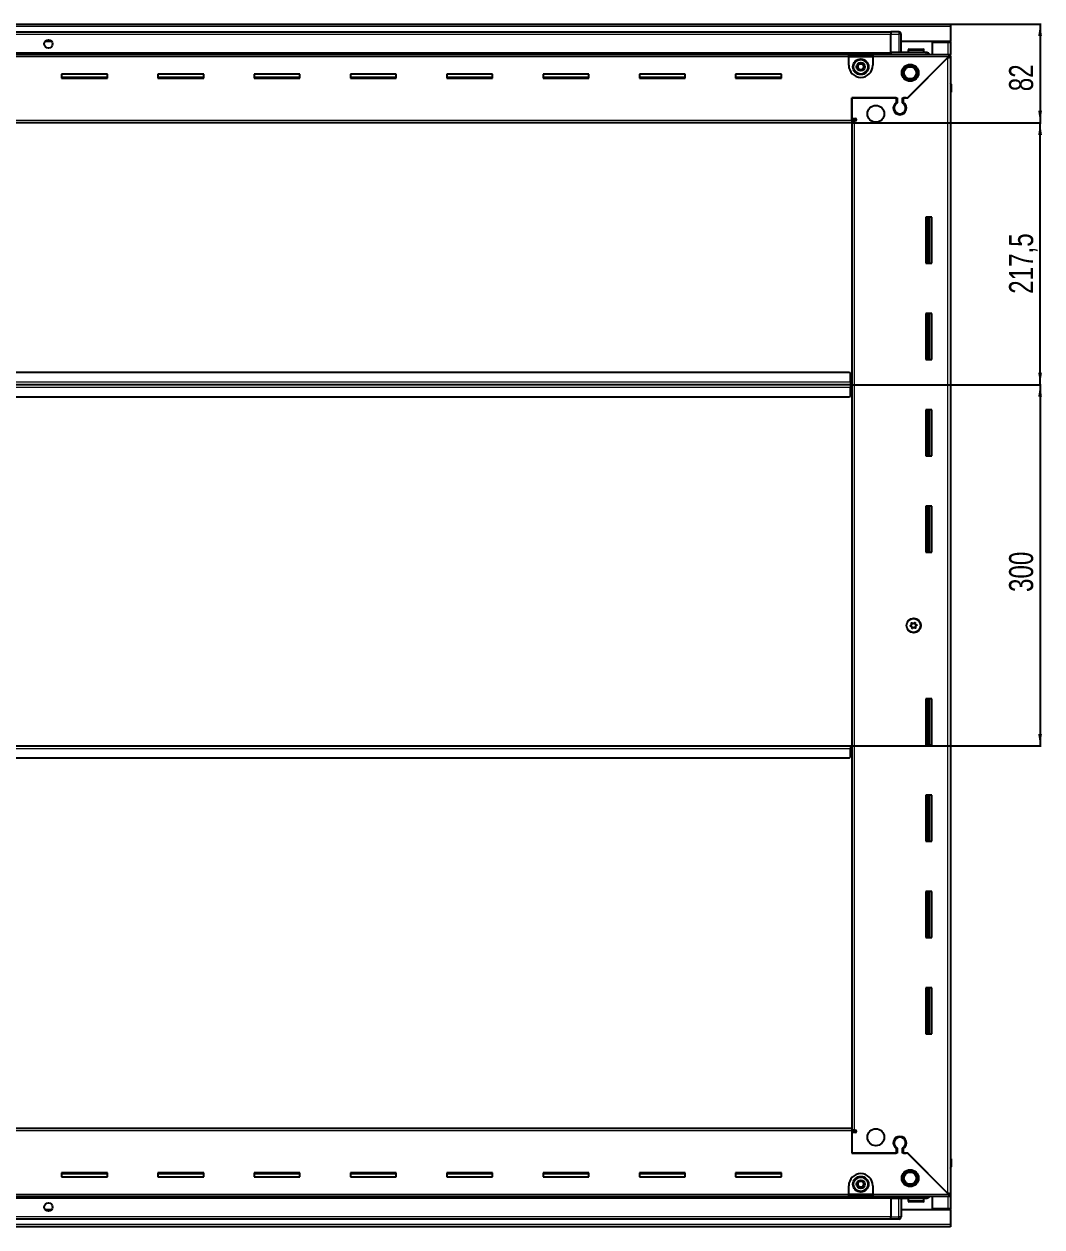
# Model space of a CAD drawing. Header units: millimetres. Extents: x 1132 to 6422, y -694 to 2181.
# Drawn here: x 5576 to 6422, y 948 to 1947 of the extents above; entities that cross this region are included whole.
import ezdxf

# ---------------------------------------------------------------- set-up
doc = ezdxf.new("R2010")
doc.units = ezdxf.units.MM
doc.layers.add('FORMAT', color=7, linetype='Continuous')
doc.styles.add('SLDTEXTSTYLE0', font='TXT', dxfattribs={"width": 0.75})
doc.dimstyles.new('SLDDIMSTYLE0', dxfattribs={"dimtxt": 20, "dimasz": 10, "dimexe": 0, "dimexo": 0.0625, "dimgap": 5, "dimtad": 2, "dimdec": 1, "dimrnd": 1e-09, "dimzin": 12, "dimdsep": 46, "dimtxsty": 'SLDTEXTSTYLE0', "dimsah": 1, "dimcen": 0.09, "dimadec": 0, "dimazin": 3, "dimtfac": 1, "dimtofl": 0, "dimtmove": 0, "dimatfit": 3, "dimfxl": 0, "dimfrac": 2, "dimtolj": 1, "dimtzin": 12, "dimarcsym": 0})

# ---------------------------------------------------------------- blocks, each defined once
blk = doc.blocks.new('_D_7')
at = {"layer": 'FORMAT'}
for p, q in [((6345.9, 1946.6), (6421.39, 1946.6)), ((6420.39, 1946.6), (6420.39, 1864.6)), ((6263.9, 1864.6), (6421.39, 1864.6))]:
    blk.add_line(p, q, dxfattribs=at)
for points in [[(6420.39, 1946.6), (6418.85, 1936.6), (6421.93, 1936.6)], [(6420.39, 1864.6), (6421.93, 1874.6), (6418.85, 1874.6)]]:
    blk.add_solid(points, dxfattribs=at)
at = {"layer": 'FORMAT', "insert": (6394.61, 1890.83), "char_height": 20, "attachment_point": 1, "rotation": 90, "style": 'SLDTEXTSTYLE0'}
blk.add_mtext('82', dxfattribs=at)
blk = doc.blocks.new('_D_8')
at = {"layer": 'FORMAT'}
for p, q in [((6263.9, 1864.6), (6421.39, 1864.6)), ((6420.39, 1647.1), (6420.39, 1864.6)), ((6262.9, 1647.1), (6421.39, 1647.1))]:
    blk.add_line(p, q, dxfattribs=at)
for points in [[(6420.39, 1864.6), (6418.85, 1854.6), (6421.93, 1854.6)], [(6420.39, 1647.1), (6421.93, 1657.1), (6418.85, 1657.1)]]:
    blk.add_solid(points, dxfattribs=at)
at = {"layer": 'FORMAT', "insert": (6394.61, 1722.6), "char_height": 20, "attachment_point": 1, "rotation": 90, "style": 'SLDTEXTSTYLE0'}
blk.add_mtext('217,5', dxfattribs=at)
blk = doc.blocks.new('_D_9')
at = {"layer": 'FORMAT'}
for p, q in [((6262.9, 1647.1), (6421.39, 1647.1)), ((6420.39, 1647.1), (6420.39, 1347.1)), ((6262.9, 1347.1), (6421.39, 1347.1))]:
    blk.add_line(p, q, dxfattribs=at)
for points in [[(6420.39, 1647.1), (6418.85, 1637.1), (6421.93, 1637.1)], [(6420.39, 1347.1), (6421.93, 1357.1), (6418.85, 1357.1)]]:
    blk.add_solid(points, dxfattribs=at)
at = {"layer": 'FORMAT', "insert": (6394.61, 1474.94), "char_height": 20, "attachment_point": 1, "rotation": 90, "style": 'SLDTEXTSTYLE0'}
blk.add_mtext('300', dxfattribs=at)

msp = doc.modelspace()

# ---------------------------------------------------------------- linework, layer by layer
at = {"color": 7, "linetype": 'Continuous', "lineweight": 25}
for p, q in [((4746.89, 1946.6), (6345.89, 1946.6)), ((6296.39, 1939.95), (5556.39, 1939.95)), ((6296.39, 1940.1), (6296.39, 1940.1)), ((6302.89, 1940.1), (6296.39, 1940.1)), ((6302.89, 1940.1), (6296.39, 1940.1)), ((6296.39, 1940.1), (6296.39, 1938.1)), ((6296.39, 1923.1), (6296.39, 1938.1)), ((6304.89, 1938.1), (6304.89, 1938.1)), ((6304.89, 1923.1), (6304.89, 1938.1)), ((6345.89, 1946.6), (6345.89, 1944.5)), ((6345.89, 1944.5), (6345.89, 1932.1)), ((5599.26, 1932.1), (5593.52, 1932.1)), ((6345.89, 1932.1), (6304.89, 1932.1)), ((6330.89, 1931.6), (6343.79, 1931.6)), ((6330.89, 1921.35), (6330.89, 1931.6)), ((6343.79, 1931.6), (6345.89, 1931.6)), ((6344.39, 1931.6), (6344.39, 1932.1)), ((6345.89, 1931.6), (6345.89, 1932.1)), ((6345.89, 1931.6), (6345.89, 1921.35)), ((4796.39, 1921.95), (6296.39, 1921.95)), ((4831.39, 1921.35), (6261.39, 1921.35)), ((6261.39, 1919.25), (6261.39, 1921.35)), ((6261.39, 1921.35), (6281.39, 1921.35)), ((6261.39, 1919.85), (6281.39, 1919.85)), ((6261.39, 1912.35), (6261.39, 1919.25)), ((6281.39, 1921.35), (6344.89, 1921.35)), ((6281.39, 1921.35), (6281.39, 1919.25)), ((6281.39, 1919.25), (6281.39, 1912.35)), ((6296.39, 1923.1), (6296.39, 1922.6)), ((6325.39, 1923.1), (6296.39, 1923.1)), ((6343.79, 1918.75), (6309.69, 1884.65)), ((6310.39, 1885.35), (6344.29, 1919.25)), ((6310.89, 1925), (6310.89, 1923.1)), ((6311.69, 1925.8), (6323.09, 1925.8)), ((6323.89, 1923.1), (6323.89, 1925)), ((6344.39, 1919.35), (6345.89, 1919.35)), ((6344.89, 1919.85), (6344.89, 1921.35)), ((6344.89, 1921.35), (6345.89, 1921.35)), ((6344.89, 1919.85), (6345.89, 1919.85)), ((6345.89, 1919.85), (6345.89, 1921.35)), ((6345.89, 1919.85), (6345.89, 1919.35)), ((6345.89, 1919.35), (6345.89, 974.85)), ((5645.39, 1905.1), (5607.39, 1905.1)), ((5607.39, 1905.1), (5607.39, 1901.6)), ((5645.39, 1902.35), (5607.39, 1902.35)), ((5607.39, 1901.6), (5645.39, 1901.6)), ((5645.39, 1901.6), (5645.39, 1905.1)), ((5725.39, 1905.1), (5687.39, 1905.1)), ((5687.39, 1905.1), (5687.39, 1901.6)), ((5725.39, 1902.35), (5687.39, 1902.35)), ((5687.39, 1901.6), (5725.39, 1901.6)), ((5725.39, 1901.6), (5725.39, 1905.1)), ((5805.39, 1905.1), (5767.39, 1905.1)), ((5767.39, 1905.1), (5767.39, 1901.6)), ((5805.39, 1902.35), (5767.39, 1902.35)), ((5767.39, 1901.6), (5805.39, 1901.6)), ((5805.39, 1901.6), (5805.39, 1905.1)), ((5885.39, 1905.1), (5847.39, 1905.1)), ((5847.39, 1905.1), (5847.39, 1901.6)), ((5885.39, 1902.35), (5847.39, 1902.35)), ((5847.39, 1901.6), (5885.39, 1901.6)), ((5885.39, 1901.6), (5885.39, 1905.1)), ((5965.39, 1905.1), (5927.39, 1905.1)), ((5927.39, 1905.1), (5927.39, 1901.6)), ((5965.39, 1902.35), (5927.39, 1902.35)), ((5927.39, 1901.6), (5965.39, 1901.6)), ((5965.39, 1901.6), (5965.39, 1905.1)), ((6045.39, 1905.1), (6007.39, 1905.1)), ((6007.39, 1905.1), (6007.39, 1901.6)), ((6045.39, 1902.35), (6007.39, 1902.35)), ((6007.39, 1901.6), (6045.39, 1901.6)), ((6045.39, 1901.6), (6045.39, 1905.1)), ((6125.39, 1905.1), (6087.39, 1905.1)), ((6087.39, 1905.1), (6087.39, 1901.6)), ((6125.39, 1902.35), (6087.39, 1902.35)), ((6087.39, 1901.6), (6125.39, 1901.6)), ((6125.39, 1901.6), (6125.39, 1905.1)), ((6205.39, 1905.1), (6167.39, 1905.1)), ((6167.39, 1905.1), (6167.39, 1901.6)), ((6205.39, 1902.35), (6167.39, 1902.35)), ((6167.39, 1901.6), (6205.39, 1901.6)), ((6205.39, 1901.6), (6205.39, 1905.1)), ((6345.89, 1897.93), (6345.89, 1897.93)), ((6345.89, 1890.1), (6346.39, 1890.1)), ((6346.24, 1004.1), (6346.24, 1890.1)), ((6346.39, 1896.6), (6346.39, 1890.1)), ((6346.39, 1890.1), (6346.39, 1896.6)), ((6346.39, 1890.1), (6346.39, 1890.1)), ((6346.39, 1890.1), (6346.39, 1890.1)), ((6263.89, 1885.35), (6301.59, 1885.35)), ((6263.89, 1866.7), (6263.89, 1885.35)), ((6263.89, 1885.35), (6263.89, 1868.1)), ((6300.89, 1885.35), (6263.89, 1885.35)), ((6300.89, 1885.35), (6300.89, 1881.46)), ((6301.59, 1885.35), (6301.59, 1881.07)), ((6306.19, 1885.35), (6310.39, 1885.35)), ((6306.19, 1881.07), (6306.19, 1885.35)), ((6308.99, 1885.35), (6306.89, 1885.35)), ((6306.89, 1881.46), (6306.89, 1885.35)), ((6309.69, 1884.65), (6308.99, 1885.35)), ((6305.89, 1872.49), (6305.89, 1871.73)), ((6263.89, 1864.6), (4828.89, 1864.6)), ((6263.89, 1868.1), (6266.74, 1868.1)), ((6265.89, 1867.1), (6263.89, 1867.1)), ((6263.89, 1866.7), (6263.89, 1864.6)), ((6263.89, 1866.1), (6265.99, 1866.1)), ((6263.89, 1864.6), (6263.89, 1029.6)), ((6265.89, 1866.1), (6265.89, 1867.1)), ((6266.74, 1866.1), (6265.99, 1866.1)), ((6325.39, 1786.1), (6325.39, 1748.1)), ((6330.39, 1786.1), (6325.39, 1786.1)), ((6326.41, 1786.1), (6326.41, 1748.1)), ((6326.45, 1786.1), (6326.45, 1748.1)), ((6328.24, 1786.1), (6328.24, 1748.1)), ((6330.39, 1748.1), (6330.39, 1786.1)), ((6325.39, 1748.1), (6330.39, 1748.1)), ((6325.39, 1706.1), (6325.39, 1668.1)), ((6330.39, 1706.1), (6325.39, 1706.1)), ((6326.41, 1706.1), (6326.41, 1668.1)), ((6326.45, 1706.1), (6326.45, 1668.1)), ((6328.24, 1706.1), (6328.24, 1668.1)), ((6330.39, 1668.1), (6330.39, 1706.1)), ((6325.39, 1668.1), (6330.39, 1668.1)), ((6261.89, 1657.1), (4830.89, 1657.1)), ((6262.89, 1656.1), (6261.89, 1657.1)), ((6262.89, 1649.2), (6262.89, 1656.1)), ((6263.14, 1649.95), (6262.89, 1649.95)), ((6262.89, 1649.2), (6262.89, 1647.1)), ((6263.14, 1647.1), (6263.14, 1649.95)), ((6262.89, 1647.1), (4829.89, 1647.1)), ((6262.89, 1647.1), (6262.89, 1645)), ((6262.89, 1638.1), (6262.89, 1645)), ((6262.89, 1644.25), (6263.14, 1644.25)), ((6263.14, 1644.25), (6263.14, 1647.1)), ((6263.89, 1647.1), (6263.14, 1647.1)), ((4830.89, 1637.1), (6261.89, 1637.1)), ((6261.89, 1637.1), (6262.89, 1638.1)), ((6325.39, 1626.1), (6325.39, 1588.1)), ((6330.39, 1626.1), (6325.39, 1626.1)), ((6326.41, 1626.1), (6326.41, 1588.1)), ((6326.45, 1626.1), (6326.45, 1588.1)), ((6328.24, 1626.1), (6328.24, 1588.1)), ((6330.39, 1588.1), (6330.39, 1626.1)), ((6325.39, 1588.1), (6330.39, 1588.1)), ((6325.39, 1546.1), (6325.39, 1508.1)), ((6330.39, 1546.1), (6325.39, 1546.1)), ((6326.41, 1546.1), (6326.41, 1508.1)), ((6326.45, 1546.1), (6326.45, 1508.1)), ((6328.24, 1546.1), (6328.24, 1508.1)), ((6330.39, 1508.1), (6330.39, 1546.1)), ((6325.39, 1508.1), (6330.39, 1508.1)), ((6325.39, 1386.1), (6325.39, 1348.1)), ((6330.39, 1386.1), (6325.39, 1386.1)), ((6326.41, 1386.1), (6326.41, 1348.1)), ((6326.45, 1386.1), (6326.45, 1348.1)), ((6328.24, 1386.1), (6328.24, 1348.1)), ((6330.39, 1348.1), (6330.39, 1386.1)), ((4829.89, 1347.1), (6262.89, 1347.1)), ((6262.89, 1347.1), (6262.89, 1345)), ((6262.89, 1338.1), (6262.89, 1345)), ((6262.89, 1344.25), (6263.14, 1344.25)), ((6263.14, 1344.25), (6263.14, 1347.1)), ((6263.14, 1347.1), (6263.89, 1347.1)), ((6325.39, 1348.1), (6330.39, 1348.1)), ((4830.89, 1337.1), (6261.89, 1337.1)), ((6261.89, 1337.1), (6262.89, 1338.1)), ((6325.39, 1306.1), (6325.39, 1268.1)), ((6330.39, 1306.1), (6325.39, 1306.1)), ((6326.41, 1306.1), (6326.41, 1268.1)), ((6326.45, 1306.1), (6326.45, 1268.1)), ((6328.24, 1306.1), (6328.24, 1268.1)), ((6330.39, 1268.1), (6330.39, 1306.1)), ((6325.39, 1268.1), (6330.39, 1268.1)), ((6325.39, 1226.1), (6325.39, 1188.1)), ((6330.39, 1226.1), (6325.39, 1226.1)), ((6326.41, 1226.1), (6326.41, 1188.1)), ((6326.45, 1226.1), (6326.45, 1188.1)), ((6328.24, 1226.1), (6328.24, 1188.1)), ((6330.39, 1188.1), (6330.39, 1226.1)), ((6325.39, 1188.1), (6330.39, 1188.1)), ((6325.39, 1146.1), (6325.39, 1108.1)), ((6330.39, 1146.1), (6325.39, 1146.1)), ((6326.41, 1146.1), (6326.41, 1108.1)), ((6326.45, 1146.1), (6326.45, 1108.1)), ((6328.24, 1146.1), (6328.24, 1108.1)), ((6330.39, 1108.1), (6330.39, 1146.1)), ((6325.39, 1108.1), (6330.39, 1108.1)), ((4828.89, 1029.6), (6263.89, 1029.6)), ((6263.89, 1029.6), (6263.89, 1027.5)), ((6265.99, 1028.1), (6263.89, 1028.1)), ((6263.89, 1027.5), (6263.89, 1008.85)), ((6263.89, 1027.1), (6265.89, 1027.1)), ((6263.89, 1026.1), (6263.89, 1008.85)), ((6266.74, 1026.1), (6263.89, 1026.1)), ((6265.89, 1027.1), (6265.89, 1028.1)), ((6265.99, 1028.1), (6266.74, 1028.1)), ((6305.89, 1022.48), (6305.89, 1021.72)), ((6300.89, 1012.74), (6300.89, 1008.85)), ((6301.59, 1013.14), (6301.59, 1008.85)), ((6306.19, 1008.85), (6306.19, 1013.14)), ((6306.89, 1008.85), (6306.89, 1012.74)), ((6308.99, 1008.85), (6309.69, 1009.55)), ((6309.69, 1009.55), (6343.79, 975.45)), ((6301.59, 1008.85), (6263.89, 1008.85)), ((6263.89, 1008.85), (6300.89, 1008.85)), ((6310.39, 1008.85), (6306.19, 1008.85)), ((6306.89, 1008.85), (6308.99, 1008.85)), ((6344.29, 974.95), (6310.39, 1008.85)), ((6345.89, 1004.1), (6346.39, 1004.1)), ((6346.39, 1004.1), (6346.39, 1004.1)), ((6346.39, 997.6), (6346.39, 1004.1)), ((6346.39, 1004.1), (6346.39, 997.6)), ((5645.39, 992.6), (5607.39, 992.6)), ((5607.39, 992.6), (5607.39, 989.1)), ((5607.39, 991.85), (5645.39, 991.85)), ((5607.39, 989.1), (5645.39, 989.1)), ((5645.39, 989.1), (5645.39, 992.6)), ((5725.39, 992.6), (5687.39, 992.6)), ((5687.39, 992.6), (5687.39, 989.1)), ((5687.39, 991.85), (5725.39, 991.85)), ((5687.39, 989.1), (5725.39, 989.1)), ((5725.39, 989.1), (5725.39, 992.6)), ((5805.39, 992.6), (5767.39, 992.6)), ((5767.39, 992.6), (5767.39, 989.1)), ((5767.39, 991.85), (5805.39, 991.85)), ((5767.39, 989.1), (5805.39, 989.1)), ((5805.39, 989.1), (5805.39, 992.6)), ((5885.39, 992.6), (5847.39, 992.6)), ((5847.39, 992.6), (5847.39, 989.1)), ((5847.39, 991.85), (5885.39, 991.85)), ((5847.39, 989.1), (5885.39, 989.1)), ((5885.39, 989.1), (5885.39, 992.6)), ((5965.39, 992.6), (5927.39, 992.6)), ((5927.39, 992.6), (5927.39, 989.1)), ((5927.39, 991.85), (5965.39, 991.85)), ((5927.39, 989.1), (5965.39, 989.1)), ((5965.39, 989.1), (5965.39, 992.6)), ((6045.39, 992.6), (6007.39, 992.6)), ((6007.39, 992.6), (6007.39, 989.1)), ((6007.39, 991.85), (6045.39, 991.85)), ((6007.39, 989.1), (6045.39, 989.1)), ((6045.39, 989.1), (6045.39, 992.6)), ((6125.39, 992.6), (6087.39, 992.6)), ((6087.39, 992.6), (6087.39, 989.1)), ((6087.39, 991.85), (6125.39, 991.85)), ((6087.39, 989.1), (6125.39, 989.1)), ((6125.39, 989.1), (6125.39, 992.6)), ((6205.39, 992.6), (6167.39, 992.6)), ((6167.39, 992.6), (6167.39, 989.1)), ((6167.39, 991.85), (6205.39, 991.85)), ((6167.39, 989.1), (6205.39, 989.1)), ((6205.39, 989.1), (6205.39, 992.6)), ((6261.39, 974.95), (6261.39, 981.85)), ((6281.39, 981.85), (6281.39, 974.95)), ((6296.39, 972.25), (4796.39, 972.25)), ((6261.39, 972.85), (4831.39, 972.85)), ((6261.39, 972.85), (6261.39, 974.95)), ((6281.39, 974.35), (6261.39, 974.35)), ((6281.39, 972.85), (6261.39, 972.85)), ((6281.39, 974.95), (6281.39, 972.85)), ((6344.89, 972.85), (6281.39, 972.85)), ((6296.39, 971.1), (6296.39, 971.6)), ((6325.39, 971.1), (6296.39, 971.1)), ((6296.39, 971.1), (6296.39, 956.1)), ((6304.89, 971.1), (6304.89, 956.1)), ((6310.89, 971.1), (6310.89, 969.2)), ((6323.89, 969.2), (6323.89, 971.1)), ((6330.89, 962.6), (6330.89, 972.85)), ((6344.39, 974.85), (6345.89, 974.85)), ((6344.89, 974.35), (6344.89, 972.85)), ((6345.89, 974.35), (6344.89, 974.35)), ((6345.89, 972.85), (6344.89, 972.85)), ((6345.89, 974.85), (6345.89, 974.35)), ((6345.89, 974.35), (6345.89, 972.85)), ((6345.89, 972.85), (6345.89, 962.6)), ((5593.52, 962.1), (5599.26, 962.1)), ((6304.89, 962.1), (6345.89, 962.1)), ((6318.68, 968.4), (6311.69, 968.4)), ((6323.09, 968.4), (6318.68, 968.4)), ((6343.79, 962.6), (6330.89, 962.6)), ((6345.89, 962.6), (6343.79, 962.6)), ((6344.39, 962.1), (6344.39, 962.6)), ((6345.89, 962.1), (6345.89, 962.6)), ((6345.89, 962.1), (6345.89, 949.7)), ((4796.39, 954.25), (6296.39, 954.25)), ((6296.39, 954.1), (6296.39, 956.1)), ((6302.89, 954.1), (6296.39, 954.1)), ((6296.39, 954.1), (6296.39, 954.1)), ((6296.39, 954.1), (6296.39, 954.1)), ((6302.89, 954.1), (6296.39, 954.1)), ((6304.21, 954.6), (6304.21, 954.6)), ((6345.89, 949.7), (6345.89, 947.6)), ((6345.89, 947.6), (4746.89, 947.6))]:
    msp.add_line(p, q, dxfattribs=at)
at = {"color": 8, "linetype": 'Continuous', "lineweight": 18}
for p, q in [((6345.89, 1944.5), (4746.89, 1944.5)), ((6296.39, 1938.1), (6302.89, 1938.1)), ((6302.89, 1940.1), (6302.89, 1938.1)), ((6304.89, 1938.1), (6302.89, 1938.1)), ((6302.89, 1938.1), (6302.89, 1923.1)), ((6296.39, 1937.95), (5556.39, 1937.95)), ((6343.79, 1932.1), (6343.79, 1931.6)), ((6343.79, 1931.6), (6343.79, 1921.35)), ((6296.39, 1921.37), (4796.39, 1921.37)), ((6261.39, 1919.25), (4831.39, 1919.25)), ((6296.39, 1922.6), (5556.39, 1922.6)), ((6261.39, 1919.25), (6281.39, 1919.25)), ((6344.29, 1919.25), (6281.39, 1919.25)), ((6310.89, 1925), (6323.89, 1925)), ((6343.79, 975.45), (6343.79, 1918.75)), ((6345.89, 1896.6), (6346.39, 1896.6)), ((4828.89, 1866.7), (6263.89, 1866.7)), ((6265.99, 1866.1), (6265.99, 1028.1)), ((6327.66, 1748.1), (6327.66, 1786.1)), ((6328.89, 1748.1), (6328.89, 1786.1)), ((6327.66, 1668.1), (6327.66, 1706.1)), ((6328.89, 1668.1), (6328.89, 1706.1)), ((6262.89, 1649.2), (4829.89, 1649.2)), ((4829.89, 1645), (6262.89, 1645)), ((6327.66, 1588.1), (6327.66, 1626.1)), ((6328.89, 1588.1), (6328.89, 1626.1)), ((6327.66, 1508.1), (6327.66, 1546.1)), ((6328.89, 1508.1), (6328.89, 1546.1)), ((6327.66, 1348.1), (6327.66, 1386.1)), ((6328.89, 1348.1), (6328.89, 1386.1)), ((4829.89, 1345), (6262.89, 1345)), ((6327.66, 1268.1), (6327.66, 1306.1)), ((6328.89, 1268.1), (6328.89, 1306.1)), ((6327.66, 1188.1), (6327.66, 1226.1)), ((6328.89, 1188.1), (6328.89, 1226.1)), ((6327.66, 1108.1), (6327.66, 1146.1)), ((6328.89, 1108.1), (6328.89, 1146.1)), ((6263.89, 1027.5), (4828.89, 1027.5)), ((6345.89, 997.6), (6346.39, 997.6)), ((4796.39, 972.84), (6296.39, 972.84)), ((4796.39, 971.6), (6296.39, 971.6)), ((4831.39, 974.95), (6261.39, 974.95)), ((6281.39, 974.95), (6261.39, 974.95)), ((6281.39, 974.95), (6344.29, 974.95)), ((6302.89, 956.1), (6302.89, 971.1)), ((6318.87, 969.2), (6310.89, 969.2)), ((6323.89, 969.2), (6318.87, 969.2)), ((6343.79, 972.85), (6343.79, 962.6)), ((6343.79, 962.6), (6343.79, 962.1)), ((6345.89, 949.7), (4746.89, 949.7)), ((4796.39, 956.25), (6296.39, 956.25)), ((6296.39, 956.1), (6302.89, 956.1)), ((6304.89, 956.1), (6302.89, 956.1)), ((6302.89, 954.1), (6302.89, 956.1))]:
    msp.add_line(p, q, dxfattribs=at)
at = {"color": 7, "linetype": 'Continuous', "lineweight": 25}
for centre, radius in [((5596.39, 1930.1), 3.5), ((6271.39, 1911.1), 6.5), ((6271.39, 1911.1), 3.46), ((6312.39, 1906.1), 7), ((6312.39, 1906.1), 6.02), ((6312.39, 1906.1), 5.1), ((6283.89, 1872.1), 7), ((6315.39, 1447.1), 6), ((6315.24, 1447.1), 5.79), ((6315.24, 1447.1), 1.85), ((6283.89, 1022.1), 7), ((6271.39, 983.1), 6.5), ((6312.39, 988.1), 7), ((6312.39, 988.1), 6.03), ((6312.39, 988.1), 5.1), ((6271.39, 983.1), 3.46), ((5596.39, 964.1), 3.5)]:
    msp.add_circle(centre, radius, dxfattribs=at)
at = {"color": 8, "linetype": 'Continuous', "lineweight": 18}
for centre in [(6271.39, 1911.1), (6271.39, 983.1)]:
    msp.add_circle(centre, 5.7, dxfattribs=at)
at = {"color": 7, "linetype": 'Continuous', "lineweight": 25}
for centre, radius, start, end in [((6302.89, 1938.1), 2, 0, 90), ((6302.89, 1938.1), 2, 0, 90), ((6305.09, 1923.3), 0.2, 180, 270), ((6311.69, 1925), 0.8, 90, 180), ((6323.09, 1925), 0.8, 0, 90), ((6271.39, 1912.35), 10, 180, 270), ((6271.39, 1911.1), 2.5, 160.11158, 220.11158), ((6271.39, 1911.1), 2.5, 100.11158, 160.11158), ((6271.39, 1911.1), 2.5, 220.11158, 280.11158), ((6271.39, 1911.1), 2.5, 40.11158, 100.11158), ((6271.39, 1912.35), 10, 270, 0), ((6271.39, 1911.1), 2.5, 280.11158, 340.11158), ((6271.39, 1911.1), 2.5, 340.11158, 40.11158), ((6344.39, 1896.6), 2, 0, 41.39416), ((6303.89, 1876.85), 5.5, 123.05573, 56.94427), ((6303.89, 1876.85), 4.8, 118.63099, 61.36901), ((6266.74, 1867.1), 1, 270, 90), ((6266.74, 1027.1), 1, 270, 90), ((6303.89, 1017.35), 5.5, 303.05573, 236.94427), ((6303.89, 1017.35), 4.8, 298.63099, 241.36901), ((6271.39, 981.85), 10, 90, 180), ((6271.39, 981.85), 10, 0, 90), ((6344.39, 997.6), 2, 318.57492, 360), ((6344.39, 997.6), 2, 318.59038, 0), ((6271.39, 983.1), 2.5, 147.04236, 207.04236), ((6271.39, 983.1), 2.5, 207.04236, 267.04236), ((6271.39, 983.1), 2.5, 87.04236, 147.04236), ((6271.39, 983.1), 2.5, 267.04236, 327.04236), ((6271.39, 983.1), 2.5, 27.04236, 87.04236), ((6271.39, 983.1), 2.5, 327.04236, 27.04236), ((6305.09, 970.9), 0.2, 90, 180), ((6311.69, 969.2), 0.8, 180, 270), ((6323.09, 969.2), 0.8, 270, 360), ((6302.89, 956.1), 2, 270, 0)]:
    msp.add_arc(centre, radius, start, end, dxfattribs=at)
for points, knots in [([(6296.39, 1923.1), (6296.39, 1923.07), (6296.39, 1922.99), (6296.39, 1922.37), (6296.39, 1921.79), (6296.39, 1921.39), (6296.39, 1921.35)], [0, 0, 0, 0, 0.32291, 0.645819, 0.968729, 1, 1, 1, 1]), ([(6328.61, 1921.35), (6328.49, 1921.55), (6328.1, 1922.2), (6326.94, 1922.91), (6325.91, 1923.04), (6325.39, 1923.1)], [0, 0, 0, 0, 0.18225, 0.591125, 1, 1, 1, 1]), ([(6343.79, 1918.75), (6344.04, 1918.8), (6344.54, 1918.89), (6345.18, 1919.02), (6345.64, 1919.15), (6345.86, 1919.27), (6345.88, 1919.33), (6345.89, 1919.35)], [0, 0, 0, 0, 0.230255, 0.448522, 0.666786, 0.88505, 1, 1, 1, 1]), ([(6344.89, 1921.35), (6344.84, 1921.33), (6344.76, 1921.28), (6344.62, 1920.88), (6344.49, 1920.32), (6344.38, 1919.75), (6344.31, 1919.38), (6344.29, 1919.25)], [0, 0, 0, 0, 0.230255, 0.448522, 0.666786, 0.88505, 1, 1, 1, 1]), ([(6268.55, 1910.6), (6268.59, 1910.72), (6268.8, 1911.28), (6269.13, 1912.21), (6269.41, 1912.99), (6269.53, 1913.31)], [0, 0, 0, 0, 0.133125, 0.637099, 1, 1, 1, 1]), ([(6270.41, 1908.39), (6270.08, 1908.78), (6269.46, 1909.52), (6268.84, 1910.26), (6268.55, 1910.6)], [0, 0, 0, 0, 0.534686, 1, 1, 1, 1]), ([(6269.53, 1913.31), (6270.04, 1913.4), (6270.99, 1913.57), (6271.93, 1913.74), (6272.37, 1913.82)], [0, 0, 0, 0, 0.534686, 1, 1, 1, 1]), ([(6273.25, 1908.9), (6272.74, 1908.81), (6271.79, 1908.64), (6270.85, 1908.47), (6270.41, 1908.39)], [0, 0, 0, 0, 0.534686, 1, 1, 1, 1]), ([(6272.37, 1913.82), (6272.71, 1913.42), (6273.33, 1912.69), (6273.95, 1911.95), (6274.23, 1911.61)], [0, 0, 0, 0, 0.534686, 1, 1, 1, 1]), ([(6274.23, 1911.61), (6274.12, 1911.29), (6273.84, 1910.51), (6273.5, 1909.58), (6273.29, 1909.01), (6273.25, 1908.9)], [0, 0, 0, 0, 0.362901, 0.866875, 1, 1, 1, 1]), ([(6313.6, 1449.38), (6313.6, 1449.37), (6313.58, 1449.35), (6313.56, 1449.29), (6313.56, 1449.15), (6313.61, 1448.76), (6313.69, 1448.23), (6313.45, 1447.64), (6313.05, 1447.31), (6312.72, 1447.1), (6312.53, 1446.96), (6312.47, 1446.89), (6312.45, 1446.85), (6312.45, 1446.81), (6312.47, 1446.78), (6312.52, 1446.73), (6312.75, 1446.61), (6313.2, 1446.45), (6313.8, 1446.07), (6313.97, 1445.38), (6313.98, 1444.9), (6314.02, 1444.64), (6314.06, 1444.58), (6314.08, 1444.55), (6314.11, 1444.54), (6314.15, 1444.55), (6314.19, 1444.56), (6314.26, 1444.59), (6314.45, 1444.72), (6314.75, 1444.96), (6315.18, 1445.24), (6315.82, 1445.27), (6316.3, 1445.03), (6316.65, 1444.86), (6316.79, 1444.81), (6316.85, 1444.82), (6316.88, 1444.83), (6316.9, 1444.86), (6316.92, 1444.92), (6316.93, 1445.06), (6316.87, 1445.44), (6316.79, 1445.98), (6317.03, 1446.57), (6317.43, 1446.89), (6317.76, 1447.11), (6317.95, 1447.25), (6318.01, 1447.32), (6318.03, 1447.36), (6318.03, 1447.4), (6318.01, 1447.42), (6317.97, 1447.48), (6317.73, 1447.6), (6317.28, 1447.76), (6316.68, 1448.14), (6316.51, 1448.83), (6316.5, 1449.31), (6316.46, 1449.57), (6316.42, 1449.63), (6316.4, 1449.65), (6316.37, 1449.67), (6316.33, 1449.66), (6316.29, 1449.65), (6316.22, 1449.61), (6316.03, 1449.48), (6315.74, 1449.25), (6315.3, 1448.97), (6314.67, 1448.93), (6314.18, 1449.18), (6313.83, 1449.35), (6313.69, 1449.39), (6313.63, 1449.39), (6313.61, 1449.38), (6313.6, 1449.38)], [0, 0, 0, 0, 0.002009, 0.00442, 0.009365, 0.025528, 0.067705, 0.095786, 0.124646, 0.150342, 0.160519, 0.163394, 0.165697, 0.167245, 0.168874, 0.17077, 0.178606, 0.211994, 0.249994, 0.287995, 0.321383, 0.329219, 0.331115, 0.332744, 0.334292, 0.336217, 0.338535, 0.341318, 0.349662, 0.375358, 0.404217, 0.432298, 0.474475, 0.490639, 0.496669, 0.49844, 0.5, 0.502009, 0.50442, 0.509365, 0.525528, 0.567705, 0.595786, 0.624646, 0.650342, 0.660519, 0.663394, 0.665697, 0.667245, 0.668874, 0.67077, 0.678606, 0.711994, 0.749994, 0.787995, 0.821383, 0.829219, 0.831115, 0.832744, 0.834292, 0.836217, 0.838535, 0.841318, 0.849662, 0.875358, 0.904217, 0.932298, 0.974475, 0.990639, 0.996669, 0.99844, 1, 1, 1, 1]), ([(6268.51, 983.25), (6268.79, 983.69), (6269.31, 984.5), (6269.84, 985.3), (6270.08, 985.68)], [0, 0, 0, 0, 0.534686, 1, 1, 1, 1]), ([(6269.82, 980.68), (6269.59, 981.14), (6269.15, 982), (6268.71, 982.86), (6268.51, 983.25)], [0, 0, 0, 0, 0.534686, 1, 1, 1, 1]), ([(6272.7, 980.53), (6272.36, 980.55), (6271.54, 980.59), (6270.54, 980.64), (6269.95, 980.68), (6269.82, 980.68)], [0, 0, 0, 0, 0.3629006, 0.8668753, 1, 1, 1, 1]), ([(6270.08, 985.68), (6270.2, 985.67), (6270.8, 985.64), (6271.8, 985.59), (6272.62, 985.54), (6272.96, 985.53)], [0, 0, 0, 0, 0.133125, 0.637099, 1, 1, 1, 1]), ([(6274.27, 982.96), (6273.99, 982.52), (6273.47, 981.71), (6272.95, 980.91), (6272.7, 980.53)], [0, 0, 0, 0, 0.534686, 1, 1, 1, 1]), ([(6272.96, 985.53), (6273.2, 985.07), (6273.63, 984.21), (6274.07, 983.35), (6274.27, 982.96)], [0, 0, 0, 0, 0.534686, 1, 1, 1, 1]), ([(6296.39, 971.1), (6296.39, 971.14), (6296.39, 971.22), (6296.39, 971.84), (6296.39, 972.41), (6296.39, 972.81), (6296.39, 972.84)], [0, 0, 0, 0, 0.324279, 0.648558, 0.972836, 1, 1, 1, 1]), ([(6328.61, 972.85), (6328.49, 972.65), (6328.1, 972.01), (6326.94, 971.3), (6325.91, 971.17), (6325.39, 971.1)], [0, 0, 0, 0, 0.18225, 0.591125, 1, 1, 1, 1]), ([(6345.89, 974.85), (6345.86, 974.9), (6345.81, 974.99), (6345.42, 975.12), (6344.86, 975.25), (6344.28, 975.37), (6343.92, 975.43), (6343.79, 975.45)], [0, 0, 0, 0, 0.230255, 0.448522, 0.666786, 0.88505, 1, 1, 1, 1]), ([(6344.29, 974.95), (6344.34, 974.7), (6344.43, 974.21), (6344.56, 973.57), (6344.69, 973.1), (6344.8, 972.88), (6344.87, 972.86), (6344.89, 972.85)], [0, 0, 0, 0, 0.230255, 0.448522, 0.666786, 0.88505, 1, 1, 1, 1])]:
    msp.add_open_spline(points, degree=3, knots=knots, dxfattribs=at)
at = {"color": 8, "linetype": 'Continuous', "lineweight": 18}
for points, knots in [([(6325.39, 1923.1), (6325.39, 1923.06), (6325.39, 1922.99), (6325.39, 1922.55), (6325.39, 1922.09), (6325.39, 1921.68), (6325.39, 1921.41), (6325.39, 1921.35)], [0, 0, 0, 0, 0.3597529, 0.5534142, 0.7511852, 0.9489563, 1, 1, 1, 1]), ([(6325.39, 971.1), (6325.39, 971.15), (6325.39, 971.22), (6325.39, 971.66), (6325.39, 972.11), (6325.39, 972.53), (6325.39, 972.8), (6325.39, 972.85)], [0, 0, 0, 0, 0.359753, 0.553414, 0.751185, 0.948956, 1, 1, 1, 1])]:
    msp.add_open_spline(points, degree=3, knots=knots, dxfattribs=at)
at = {"color": 7, "linetype": 'Continuous', "lineweight": 25}
for points in [[(6343.79, 1918.75), (6343.87, 1918.8), (6344.03, 1918.9), (6344.23, 1919.05), (6344.36, 1919.2), (6344.38, 1919.3), (6344.39, 1919.35)], [(6344.89, 1919.85), (6344.84, 1919.85), (6344.74, 1919.83), (6344.59, 1919.69), (6344.44, 1919.49), (6344.34, 1919.33), (6344.29, 1919.25)], [(6344.39, 974.85), (6344.38, 974.9), (6344.36, 975), (6344.23, 975.15), (6344.03, 975.3), (6343.87, 975.4), (6343.79, 975.45)], [(6344.29, 974.95), (6344.34, 974.88), (6344.44, 974.72), (6344.59, 974.52), (6344.74, 974.38), (6344.84, 974.36), (6344.89, 974.35)]]:
    msp.add_open_spline(points, degree=3, dxfattribs=at)

# ---------------------------------------------------------------- dimensions: what is measured, and where the dimension line sits
at = {"layer": 'FORMAT'}
for base, p1, p2, picture, middle in [((6420.39, 1864.6), (6345.89, 1946.6), (6263.89, 1864.6), '_D_7', (6420.39, 1905.6)), ((6420.39, 1864.6), (6262.89, 1647.1), (6263.89, 1864.6), '_D_8', (6420.39, 1755.85)), ((6420.39, 1347.1), (6262.89, 1647.1), (6262.89, 1347.1), '_D_9', (6420.39, 1497.1))]:
    dim = msp.add_linear_dim(base=base, p1=p1, p2=p2, angle=90, dimstyle='SLDDIMSTYLE0', dxfattribs=at)
    dim.commit()
    dim.dimension.update_dxf_attribs({"geometry": picture, "text_midpoint": middle, "dimtype": 160})

doc.saveas('drawing.dxf')
